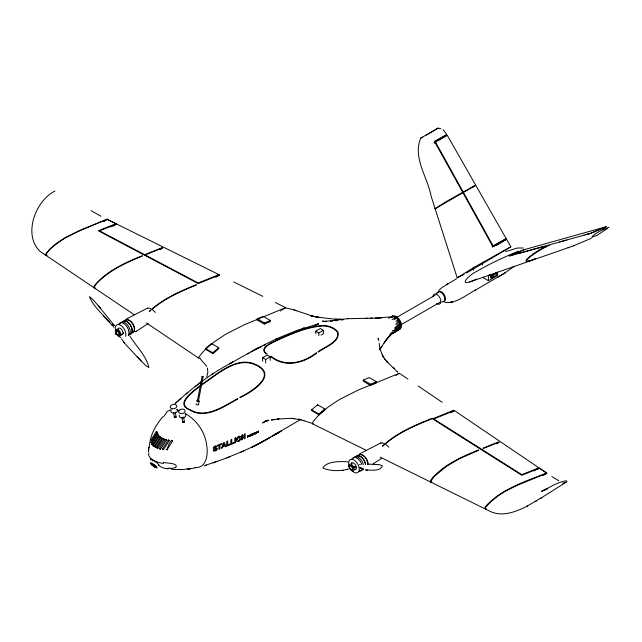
<?xml version="1.0" encoding="UTF-8"?>
<svg xmlns="http://www.w3.org/2000/svg" width="642" height="642" viewBox="0 0 642 642"><rect width="100%" height="100%" fill="white"/><g stroke="black" fill="none" stroke-linecap="round" stroke-linejoin="round"><path stroke-width="0.96" d="M379.133 343.301L380.016 348.999L382.351 355.114L384.927 359.432L384.63 359.014L387.848 362.497L386.195 360.876M251.52 435.3L251.207 435.019L251.816 434.754L251.808 435.316M256.503 432.756L256.158 433.502L256.198 432.082L257.033 431.713M546.799 473.218L543.814 475.12M367.93 464.535C368.861 459.696 361.534 450.844 357.61 456.149M150.019 441.399L148.438 451.751M257.298 431.978L256.928 432.523M148.495 449.938L148.454 450.836M203.113 376.702L198.338 401.563L197.784 401.675L197.287 401.354L202.061 376.509L203.105 376.734L202.053 376.557M198.346 401.531L197.295 401.338M107.262 219.363L81.462 229.643L65.275 237.54L56.424 243.406L49.747 249.024L45.285 254.794L45.839 255.404L47.179 255.179M257.097 319.925L257.225 318.817L263.228 316.354L270.426 320.51L270.298 321.626L264.295 324.082L257.097 319.925L258.806 319.226M264.295 324.082L264.424 322.974L270.426 320.51M363.324 380.072L363.187 381.179L370.394 385.336L376.389 382.881L376.525 381.765L369.319 377.608L363.324 380.072L370.522 384.221L376.525 381.765M370.394 385.336L370.522 384.221M436.793 293.755L436.881 293.225M399.139 328.648C400.118 328.311 399.757 327.123 400.76 328.03C400.512 327.227 399.83 327.203 400.167 325.959C399.533 323.432 400.64 319.066 396.74 322.396M198.474 404.548L199.116 401.21A1.236 0.522 10.9 0 0 197.439 400.415A1.236 0.522 10.9 0 0 197.174 401.274A1.236 0.522 10.9 0 0 199.108 401.226M148.711 448.204L148.904 447.233M543.918 474.607L546.751 473.034L539.545 468.251L546.671 473.082C529.441 479.71 510.229 486.163 495.03 497.678C494.797 498.457 480.449 508.536 486.427 509.05M150.188 440.621C152.034 431.56 157.033 423.608 162.972 416.674M420.679 138.19C412.517 157.988 427.684 177.208 431.111 196.171L457.208 277.834L464.086 274.391M436.921 293.073C440.99 287.415 449.087 301.708 441.985 302.061M163.903 416.963L164.031 416.554M115.223 334.418L115.737 332.893M148.928 452.835L148.647 453.87A13.747 6.444 12.5 0 0 163.558 463.46M124.227 321.297C129.556 314.476 140.02 331.802 131.257 333.038M206.78 376.83L207.856 372.087L207.39 368.075M164.352 415.679L167.105 411.602L171.085 409.604M380.722 443.173C383.386 441.897 386.829 445.331 388.827 447.145M457.216 277.801L474.237 267.241L510.775 246.833M147.331 308.369C150.043 307.229 153.406 310.543 155.412 312.381M166.061 449.248C167.538 451.743 167.361 444.713 171.462 440.324M167.032 449.865L172.513 440.966M150.734 440.412L156.247 431.536L156.728 431.801L157.25 432.17L151.721 441.038M162.442 449.087L163.349 449.657L162.418 449.103L168.276 439.955L168.798 440.235L169.295 440.589L163.397 449.705M151.504 442.771L151.953 443.1L150.974 442.498L156.865 433.366L157.346 433.623L157.876 434L151.985 443.141M379.783 349.473L381.99 346.11M160.348 449.28L159.385 448.646L165.475 439.377L166.487 440.019M166.503 440.051L160.396 449.288L159.433 448.622M158.341 435.348L157.972 435.011L158.847 435.645L152.772 444.89L151.785 444.264M380.891 347.787L379.574 349.778L385.112 341.456M153.101 445.628L159.272 436.359L159.826 436.664M154.128 446.302L160.299 437.041L159.304 436.408M162.065 438.213L155.894 447.482L155.38 447.201L154.891 446.832L161.038 437.539M156.913 447.827L163.076 438.558L164.055 439.232M157.852 448.477L164.103 439.24M383.868 343.334L385.978 340.236M390.946 317.469C393.915 314.251 398.538 320.759 399.244 320.952M384.847 341.865L386.083 340.075M384.807 341.913L385.866 340.396M390.93 334.273L398.538 329.667M387.086 338.791L385.786 340.493L388.193 337.507L386.717 339.241M240.092 397.711C250.99 392.543 278.548 375.674 256.631 364.937C236.834 354.882 217.012 374.495 201.492 384.534M396.234 317.212L396.772 318.135L396.274 317.188L392.069 319.612M398.465 319.764L397.871 318.873L398.465 319.764L395.929 321.233M400.664 328.158L392.326 332.973L392.262 332.259M394.83 327.516L400.664 324.154L400.712 323.632L400.167 323.207L396.788 325.149M389.325 336.304L390.801 334.883L387.912 337.82M388.057 337.668L389.461 336.159M434.12 143.03C436.239 140.534 454.263 131.466 443.012 137.709M492.085 246.897L493.072 245.846L506.177 238.647L447.193 135.181M399.781 329.418C398.481 329.089 400.375 328.19 399.781 329.418L391.427 334.241L391.355 333.487M438.751 290.449L442.025 287.48L447.915 283.852L446.375 284.743M546.759 473.25L516.938 485.44L504.829 491.523L497.638 496.202L490.536 501.964L486.251 506.618L485.2 508.568L485.817 508.801M389.188 336.44L390.673 335.012M175.162 403.545C191.878 388.217 209.998 374.246 230.053 363.557L229.611 363.813L231.585 362.682L230.47 363.292M175.635 403.12L178.628 400.431M265.86 420.646L264.576 421.802L267.401 420.109L262.594 422.974L265.459 421.112L268.284 420.398L264.969 421.377L268.894 420.446M382.463 446.029L384.004 444.641M382.712 446.31L384.245 444.93M149.193 311.346L150.75 309.966M149.434 311.635L150.982 310.263M179.11 399.998L180.851 398.457L180.354 398.899M205.576 348.574L211.467 343.526L218.665 347.683L218.882 348.574L212.992 353.63L205.785 349.473L205.576 348.574L212.775 352.731L212.992 353.63M212.775 352.731L218.665 347.683M311.667 409.829L317.565 404.781L324.764 408.93L324.972 409.829L319.082 414.884L311.884 410.728L311.667 409.829L318.873 413.986L319.082 414.884M318.873 413.986L324.764 408.93M400.143 323.215L400.664 324.154M400.456 325.398L400.969 326.337L400.472 325.39L394.597 328.776M392.326 332.973L391.949 332.869M185.522 394.34L187.809 392.423M514.29 266.253L504.949 272.89M385.682 443.205C399.155 431.769 415.655 424.924 431.881 418.415M385.914 443.502C399.364 432.082 415.847 425.253 432.042 418.744M152.443 308.537C165.315 297.768 180.827 290.938 196.251 284.679M152.668 308.842C165.524 298.081 181.012 291.267 196.404 285.016M195.064 386.693L201.155 381.95M121.306 334.803L123.665 333.021M216.185 450.347L215.455 450.796A4.671 3.17 -49.7 0 1 214.95 450.997L214.051 451.125A1.774 1.204 -49.7 0 1 213.481 450.812C212.703 450.138 214.131 449.143 214.364 450.098A1.003 0.682 -49.7 0 0 214.781 450.219L215.062 450.162A2.191 1.485 -49.7 0 0 215.383 450.026L215.736 449.793A0.891 0.602 -49.7 0 0 215.961 449.52L215.905 448.83A1.364 0.923 -49.7 0 0 215.656 448.806A8.45 5.73 -49.7 0 0 215.279 448.846M518.391 251.199C504.508 256.969 490.127 263.485 476.966 271.261C468.042 275.225 456.422 288.467 475.329 279.623M524.289 249.545L509.178 256.126L544.48 246.263M605.904 226.819L524.61 249.553M121.177 334.899L120.15 335.589L123.529 333.094M199.734 386.452C193.443 391.54 174.969 404.283 190.321 409.797C206.066 419.082 223.777 406.025 237.572 398.626M606.217 226.819L590.576 233.423M591.964 237.002C595.094 232.548 604.916 229.009 609.017 227.26M201.773 381.484L202.35 381.043M200.866 384.999C194.903 390.071 173.862 403.425 189.51 409.885C205.424 419.884 223.761 406.683 237.821 399.043M604.355 227.99L603.681 228.496M201.139 385.393C216.627 375.353 236.746 355.379 256.399 365.346C277.801 375.851 250.557 392.085 239.843 397.294M603.055 228.961L602.541 229.338M603.167 229.106L602.629 229.499M607.404 228.464L597.245 235.245L592.052 237.131M567.038 481.612L541.479 497.775L526.464 506.482M126.161 319.13L147.676 308.024M359.576 453.886L381.091 442.787M372.986 463.965L381.525 458.388M212.839 373.756L212.366 374.077L213.497 373.315M392.816 315.928L393.353 316.859L392.856 315.912L388.651 318.336M398.425 329.948L397.912 329.667M393.562 332.821L397.045 330.542M395.889 375.474L399.348 373.291L407.935 379.077M450.628 412.3L453.782 410.302L452.104 410.968M496.988 443.261L498.69 442.161M497.189 443.574L499.187 442.29M451.478 411.217L432.548 418.841L521.786 475.273L536.367 469.382L538.766 467.858L537.322 468.427M536.889 469.759L539.312 468.203M104.269 221.354L107.158 219.227M160.701 249.313L162.707 248.029M215.166 276.991L218.802 274.664L217.229 275.314M216.145 277.119L219.46 275.017M281.694 310.174L285.674 307.662L275.314 302.51M451.021 412.774L454.335 410.647L452.658 411.337M113.161 226.177L116.499 224.042M162.217 247.892L159.649 249.537M148.109 323.624L135.582 331.786L136.561 331.224M496.13 443.807L496.643 443.478M535.685 469.808L534.971 470.257M542.675 475.401L543.613 474.807M103.129 221.626L107.062 219.147L77.538 231.762L65.46 237.861L58.253 242.532L51.103 248.261L46.754 252.876L45.654 254.85L46.256 255.018M280.747 310.776L280.345 311.033M111.748 226.329L115.833 223.729L114.477 224.275M300.833 419.387L275.988 433.928L281.252 431.039L278.291 432.748M534.521 470.546L533.879 470.955M111.451 226.514L110.785 226.931M230.799 363.163L256.27 348.807M497.446 277.48L505.575 272.505L474.775 290.513L475.425 290.128C465.803 295.055 456.518 303.722 444.906 302.47M535.203 501.611L536.728 500.672M540.147 498.585L541.479 497.775M316.418 352.707C303.522 362.874 284.984 367.505 271.237 356.35M316.667 353.124C303.714 363.332 284.839 367.994 271.044 356.783M506.145 238.663L492.583 246.833M510.631 246.921L466.582 272.994M275.025 434.658L278.644 432.323L271.767 436.52L278.813 432.307L255.869 445.259L265.355 440.227M474.655 185.698L472.031 187.287M474.839 185.955L472.215 187.544M501.161 242.54L500.335 243.037M501.474 242.347L506.546 239.281L492.92 246.769L434.441 141.392L446.744 134.587L434.289 142.067M442.699 137.902L440.877 138.993M497.157 244.955L497.951 244.474M498.336 244.241L499.091 243.791M499.275 243.679L499.813 243.35M439.505 139.82L438.719 140.293M439.762 139.667L440.757 139.065M285.618 307.695L283.563 308.521M496.122 245.573L496.539 245.324M432.371 131.554L430.67 132.565M432.78 131.305L437.996 128.167L420.767 138.086L421.481 137.845M437.635 140.935L438.181 140.614M175.739 467.376C179.287 462.906 164.922 463.211 163.317 462.336M435.517 142.195L436.231 141.77M429.53 133.239L430.493 132.669M434.361 142.885L434.794 142.628M429.185 133.448L428.479 133.865M318.047 351.736C324.603 346.768 340.733 341.311 337.267 331.729C333.134 327.524 327.043 325.47 321.225 326.088C305.833 327.524 291.283 333.944 277.312 340.308C272.505 342.756 258.092 348.71 267.144 353.951M318.288 352.153C324.98 346.889 340.717 342.306 337.836 331.697C334.129 327.589 328.391 325.366 322.886 325.558C307.109 326.401 292.399 333.078 278.147 339.353C273.62 341.865 257.683 347.635 266.366 353.991M447.001 284.382L456.518 278.837M427.187 134.619L426.272 135.157M427.355 134.523L427.869 134.218M274.166 435.132L279.294 432.178M247.804 353.967L249.112 353.204M262.626 361.229L262.626 357.722L267.168 355.098L270.202 356.848L270.202 360.347M262.626 357.722L265.652 359.472L270.202 356.848M315.792 333.816L315.792 331.184L320.342 328.56L323.367 330.309L323.367 333.816L321.096 335.124M315.792 331.184L318.825 332.933L323.367 330.309M395.36 318.143L435.276 295.095M394.268 319.58L396.772 318.135M395.608 324.282L399.781 321.875M400.512 325.069L440.428 302.021M490.111 274.511L488.458 275.466L488.458 280.714L482.391 277.216M400.969 326.337L392.615 331.152L392.663 330.598M394.292 330.606L400.127 327.235M490.729 275.899L496.796 272.401L497.55 272.842L491.491 276.341L490.729 275.899L490.729 277.649L491.491 278.09L497.55 274.591L496.796 274.15M390.175 334.498L400.022 328.808M490.729 277.649L493.329 276.156M488.458 280.714L497.55 275.466L497.55 271.967M265.788 439.979L270.491 437.242L257.964 444.232L258.67 443.879L243.511 451.005L224.7 458.717L204.06 465.803M251.215 352.017L252.571 351.262M422.741 137.163L421.754 137.701M473.94 186.389L434.995 208.819L445.805 201.821L474.807 185.554M473.908 186.405L474.96 185.835M253.253 350.885L255.283 349.786M254.128 349.938L276.806 338.623M545.548 489.389L541.399 491.419L546.823 488.763L544.328 490.039C551.309 486.323 558.452 481.933 566.38 480.738M348.373 468.925L347.041 469.567L347.418 469.406C339.666 471.164 330.076 471.308 322.87 467.97C326.955 460.796 340.388 461.462 347.852 461.799M116.274 329.739L117.799 329.258M255.965 349.433L261.374 346.664M257.281 348.285L258.341 347.731M257.249 444.577L254.328 446.062L256.567 444.946M546.117 246.889C540.797 246.833 511.008 269.335 535.645 258.662M476.589 279.005L475.947 279.318M591.37 238.254L573.523 245.83M251.231 434.578L250.805 435.236L251.191 435.565M549.335 245.669C548.469 244.169 513.303 265.78 532.114 259.994M353.573 466.75L355.981 466.718M533.181 259.512L534.321 258.967M263.469 345.645L265.547 344.666M527.451 506.008C516.553 511.505 503.208 517.027 491.122 511.834L380.168 457.16M117.775 329.418L117.197 329.675M275.916 339.032L297.92 330.052L318.384 323.977L316.273 324.667M54.947 191.035C35.438 200.673 22.566 235.06 40.205 251.503L134.322 314.813M510.213 255.741L524.787 249.393M542.923 490.673L547.843 488.618M314.981 325.277L317.389 324.266L315.27 325.109L316.378 324.667M219.46 274.993L217.887 275.643M116.427 224.074L115.223 224.572M399.316 373.299L397.358 374.093M539.272 468.219L537.956 468.764M240.662 452.209L243.511 451.005M142.227 255.749C125.591 262.45 108.594 270.17 96.18 283.539C95.441 284.35 91.934 288.386 95.152 287.945M142.388 256.086C125.984 262.682 109.284 270.29 96.894 283.291C96.308 284.133 92.713 287.817 94.807 287.624M435.565 208.449L435.26 208.819L435.669 208.754M605.831 226.843L590.014 233.576M144.322 254.882L161.535 247.9M478.587 449.946C461.935 456.574 444.85 464.238 432.58 477.76C431.857 478.603 428.423 482.599 431.609 482.23M478.755 450.283L459.503 458.709L446.567 466.285L434.265 476.452L430.573 481.669L431.897 481.789M146.833 254.256L162.394 247.964M483.057 448.132L497.999 442.161M483.225 448.461L498.866 442.226M283.299 308.633L244.401 324.708L225.631 334.249L214.324 341.825L205.119 349.529L199.116 356.655L198.731 358.124L200.609 358.132M226.899 457.874L229.74 456.751M114.396 224.307L98.306 230.783L198.226 283.555L217.421 275.827M115.054 224.636L99.558 230.871L198.193 282.97L216.755 275.498M452.024 411.586L433.727 418.953L521.818 474.663L536.68 468.676M537.226 469.045L536.367 469.382M396.515 374.422L358.292 390.031L339.449 399.501L328.439 406.835L319.331 414.419L313.208 421.465L312.317 423.576L313.625 423.937M566.14 482.086L562.609 483.314M215.094 446.118L216.177 445.909A1.573 1.067 -49.7 0 1 216.827 446.407C216.29 446.455 212.229 448.293 216.338 447.803A1.565 1.059 -49.7 0 1 217.028 448.437M505.591 251.632L517.476 248.013L523.262 247.989M317.317 324.29L318.416 323.889M469.767 281.95L574.261 245.573M567.985 247.804L568.756 247.531M217.413 461.333L212.983 462.906M302.149 328.632L304.268 327.982L303.265 328.279M205.705 465.306L206.299 465.129M517.95 253.582L566.774 240.044M587.294 234.21L583.795 235.189M559.559 241.946L584.148 235.197M590.215 233.407L588.353 234.033M587.502 234.266L589.412 233.624M588.168 233.969L585.825 234.731M589.46 233.728L590.616 233.295M356.166 467.055L353.59 466.999M195.184 467.946L183.082 469.519L171.687 469.39M274.84 419.411L271.325 420.004L279.101 418.841L277.464 419.057L290.425 418.351M332.331 320.655L333.696 320.462L323.335 321.562L325.494 321.441L322.453 321.136L325.767 321.666M330.421 321.313L332.668 320.944M341.159 320.069L343.293 319.724M338.727 319.756L332.957 320.567M390.151 316.923L375.177 318.135M359.512 464.688L360.403 464.559M337.05 319.957L335.405 320.189M215.279 448.846L213.995 448.918A1.493 1.011 -49.7 0 1 213.593 447.346M325.454 321.321L326.513 321.193M347.803 318.665L338.101 319.828M170.708 468.748L175.218 467.641A6.027 3.812 10.4 0 0 175.804 467.424M347.322 318.705L367.617 318.28M335.309 320.671L337.018 320.543M342.74 470.417L343.51 470.361M255.492 432.684L255.01 433.703M381.661 317.91L365.659 318.336M255.131 433.735L255.62 432.764M341.223 319.186L338.358 319.291L340.926 319.243M377.408 318.079L379.631 318.007M370.169 318.223L372.432 318.191M179.704 469.663L180.201 469.663M337.836 319.178L334.891 319.186L337.604 319.323M368.596 464.134L379.43 464.639L382.359 465.795C380.634 471.734 370.29 469.992 365.338 469.92M174.488 469.599L174.945 469.615M168.068 468.812L167.089 468.756M294.79 418.528L291.083 418.335L300.994 419.756L298.578 419.138L303.963 420.743M334.394 319.122L318.296 317.268L310.672 315.752L319.933 317.525L318.296 317.268M195.024 467.545C206.531 468.54 208.249 454.111 206.748 445.676C205.255 432.339 196.925 420.061 185.209 413.552M341.729 319.323L343.478 319.499M285.899 308.016L292.856 309.548L313.794 316.49M366.084 470.088L367.545 470.289M166.142 468.644L162.546 467.689L159.08 465.771M315.142 316.747L317.517 317.148M438.101 128.103L440.821 128.705M311.787 423.279L303.337 420.526M176.911 409.869L179.407 410.671M360.555 468.395L361.125 468.572M294.068 309.95L296.163 310.64M156.961 447.827L157.788 448.445L156.929 447.851M359.857 467.657L361.414 468.323L360.828 468.058M153.157 445.628L154.112 446.27L153.125 445.652M154.923 446.808L155.878 447.45M166.439 440.035L165.5 439.417M152.668 444.858L152.218 444.585M157.852 434.024L156.889 433.39M150.998 442.474L151.504 442.876M360.018 467.625L361.31 468.259L360.034 467.633L360.684 467.946M312.445 423.792L366.173 450.267M218.914 274.615L116.595 224.002M233.784 281.966L262.851 296.347M100.898 216.234L90.995 210.616M558.821 480.722L551.807 476.565M257.225 318.817L264.424 322.974M151.303 440.797L151.681 441.014L151.247 440.701M152.298 444.513L151.809 444.224L157.892 435.019M158.349 435.236L158.863 435.613M163.59 438.831L164.079 439.2M163.582 438.959L163.116 438.614M161.632 437.86C160.091 436.985 163.06 438.775 161.511 437.908M146.384 322.926L198.763 358.156M159.706 436.712L160.283 437.009M418.207 386.043L442.186 402.293M454.456 410.599L538.863 467.793M391.676 317.325C393.089 317.156 390.513 315.607 391.676 317.325A7.287 4.205 60 0 1 399.894 320.173A7.287 4.205 60 0 1 398.851 329.145M114.38 325.59L98.21 305.576L92.047 298.707L89.463 296.692C93.154 305.985 101.267 312.943 107.776 320.31L105.368 317.87L113.891 327.235M156.319 431.593L157.258 432.146M169.263 440.564L168.324 440.011M443.02 129.732L446.359 133.753M397.181 371.453L397.639 372.071L386.853 361.558L387.599 362.257M107.463 320.037L109.493 321.995L105.288 317.726L109.341 321.907L107.342 319.885M393.313 367.393L394.413 368.476M141.521 361.35L139.386 359.119L145.967 365.755L148.944 367.553C146.151 355.772 136.417 346.319 129.901 336.264M137.236 356.84L139.394 359.127L125.968 344.786L121.507 338.992M111.973 324.78L112.679 325.55M256.816 432.812L257.193 432.684M200.529 359.191L206.796 366.405M150.774 459.656L150.388 459.046L150.902 459.857M383.796 357.811L382.271 354.946L383.081 356.607M506.755 239.578L510.863 246.777M435.316 141.746L493.072 245.846M378.868 340.918L378.122 338.182L378.419 339.393M317.565 404.781L317.774 405.672M211.467 343.526L211.683 344.417M217.02 448.437L217.044 448.742A1.709 1.156 -49.7 0 1 216.827 449.577M183.62 417.003L184.406 421.906M181.935 417.276L182.721 422.179M175.282 412.196L176.069 417.099M173.597 412.461L174.383 417.364M491.491 276.341L491.491 278.09M482.391 262.337L482.391 264.961M473.298 267.594L473.298 270.218M318.825 332.933L318.825 335.565M265.652 359.472L265.652 362.979M251.76 435.292A0.939 0.594 -51.7 0 1 250.653 435.725A0.939 0.594 -51.7 0 1 250.87 434.522A0.939 0.594 -51.7 0 1 251.929 434.385M216.844 449.456A1.565 1.059 -49.7 0 1 216.242 450.178M213.513 447.313A2.231 1.509 -49.7 0 1 215.086 446.182M213.401 448.349A1.597 1.083 -49.7 0 1 213.377 448.092M198.073 404.837A1.236 0.522 10.9 0 1 196.42 404.556A1.236 0.522 10.9 0 1 196.34 403.834M176.831 409.283A3.322 2.215 -9.1 0 1 174.696 413.023A3.322 2.215 -9.1 0 1 171.109 410.374M175.972 417.38A0.859 0.57 -9.1 0 1 175.683 417.613M174.712 417.685A0.859 0.57 -9.1 0 1 174.921 416.666M175.82 416.714A0.859 0.57 -9.1 0 1 176.052 416.979M185.169 414.09A3.322 2.215 -9.1 0 1 183.034 417.83A3.322 2.215 -9.1 0 1 179.439 415.181M184.013 421.465A0.859 0.57 -9.1 0 1 184.166 422.34A0.859 0.57 -9.1 0 1 182.842 422.364M182.705 422.107A0.859 0.57 -9.1 0 1 183.251 421.481M152.427 460.916A4.285 0.706 36.4 0 1 153.687 460.723A4.285 0.706 36.4 0 1 158.197 464.07A4.285 0.706 36.4 0 1 158.213 465.217M167.153 468.556A19.019 15.296 -39.6 0 1 166.206 468.467M170.716 468.066A28.569 24.669 -56.5 0 1 168.132 468.267M432.949 296.797A5.626 3.25 60 0 1 437.017 294.558A5.626 3.25 60 0 1 440.902 301.604A5.626 3.25 60 0 1 436.64 303.514M437.852 292.471A5.626 3.25 60 0 1 444.288 294.838A5.626 3.25 60 0 1 443.124 301.604M391.564 332.363A7.287 4.205 60 0 1 389.903 334.634M116.322 332.813A2.407 1.388 60 0 1 117.671 330.815A2.407 1.388 60 0 1 119.548 334.225A2.407 1.388 60 0 1 117.061 334.145M117.695 329.723A3.748 2.167 60 0 1 121.531 329.41A3.748 2.167 60 0 1 122.076 334.779M116.082 332.901A2.143 1.236 60 0 1 117.43 331.32A2.143 1.236 60 0 1 118.963 334.402A2.143 1.236 60 0 1 116.675 334.105M119.829 323.737A7.64 4.406 60 0 1 127.806 325.277A7.64 4.406 60 0 1 128.705 335.453M118.505 324.507A7.64 4.406 60 0 1 125.8 325.229A7.64 4.406 60 0 1 128.304 335.333M122.004 322.629A7.503 4.333 60 0 1 130.446 325.012A7.503 4.333 60 0 1 129.515 334.482M120.905 337.684A7.503 4.333 60 0 1 117.053 333.976M115.873 331.601A7.503 4.333 60 0 1 120.15 325.029A7.503 4.333 60 0 1 125.503 336.368M124.588 321.185A7.231 4.173 60 0 1 132.862 324.234A7.231 4.173 60 0 1 131.369 332.925M122.67 321.963A7.231 4.173 60 0 1 130.711 325.775A7.231 4.173 60 0 1 129.419 334.233M349.625 467.103A2.407 1.388 60 0 1 351.286 465.675A2.407 1.388 60 0 1 352.956 469.029A2.407 1.388 60 0 1 350.58 469.029M356.342 467.071A3.748 2.167 60 0 1 354.681 469.631M351.206 463.893A3.748 2.167 60 0 1 353.373 462.978A3.748 2.167 60 0 1 355.981 465.859M349.577 467.938A2.143 1.236 60 0 1 350.66 465.996A2.143 1.236 60 0 1 352.402 469.021A2.143 1.236 60 0 1 350.187 468.981M363.212 469.029A7.64 4.406 60 0 1 359.817 470.458M353.389 458.171A7.64 4.406 60 0 1 358.493 457.481A7.64 4.406 60 0 1 363.356 464.343M362.321 468.339A7.64 4.406 60 0 1 359.215 471.332M355.828 469.792A7.64 4.406 60 0 1 355.082 469.117M351.912 463.62A7.64 4.406 60 0 1 351.696 462.641M351.912 459.263A7.64 4.406 60 0 1 356.783 458.027A7.64 4.406 60 0 1 361.887 464.607M363.853 469.029A7.503 4.333 60 0 1 362.24 469.206M355.724 456.775A7.503 4.333 60 0 1 361.326 456.911A7.503 4.333 60 0 1 365.635 464.559M348.975 465.386A7.503 4.333 60 0 1 353.814 459.921A7.503 4.333 60 0 1 358.998 470.899A7.503 4.333 60 0 1 350.765 469.182M357.867 456.253A7.231 4.173 60 0 1 363.741 455.94A7.231 4.173 60 0 1 367.762 464.455M362.834 468.997A7.231 4.173 60 0 1 362.505 468.997M356.077 456.719A7.231 4.173 60 0 1 361.47 457.248A7.231 4.173 60 0 1 365.45 464.479M237.388 439.385C240.26 444.705 240.766 431.986 237.388 439.385M247.603 435.942L247.563 437.363L248.566 435.525L247.603 435.942M248.823 435.428L248.783 436.833L249.786 436.167L249.08 436.472L248.823 435.428M250.011 434.899L249.979 436.311L250.011 434.899M252.105 433.968L252.073 435.388L252.916 434.393C253.133 436.456 253.285 431.978 252.924 434.152L252.105 433.968M253.413 433.374L253.791 434.61L254.513 432.877L253.413 433.374M257.907 432.082L257.899 432.676L258.702 430.894L258.06 431.753L257.434 431.496L257.907 432.082M394.365 316.402L395.047 317.092L394.373 316.346M222.838 446.672L222.461 447.883L221.466 448.293L223.264 442.892L224.259 442.49L226.136 446.391L225.109 446.8L224.7 445.909L222.838 446.672M223.753 443.782L223.127 445.765L224.403 445.251L223.753 443.782M232.765 361.984L231.826 362.578L232.685 362.072M232.645 362.144L231.738 362.602L232.645 362.144M255.002 445.733L252.137 447.121L255.002 445.733M242.483 434.915L241.593 435.3L241.601 439.963L242.451 439.585L242.451 436.552L244.281 438.783L245.196 438.374L245.188 433.719L244.337 434.096L244.345 437.202L242.483 434.915M235.694 437.884L234.771 438.269L234.779 442.932L235.702 442.539L235.694 437.884M221.265 443.718L217.566 445.227L217.574 446.013L218.954 445.452L218.962 449.32L219.901 448.935L219.893 445.067L221.265 444.505L221.265 443.718M231.754 439.545L230.815 439.922L230.823 444.545L234.105 443.213L234.105 442.426L231.762 443.373L231.754 439.545M227.677 441.158L226.73 441.536L226.738 446.15L230.045 444.842L230.045 444.055L227.685 444.994L227.677 441.158M452.538 301.965L450.243 302.374L452.538 301.965M189.984 468.78L187.721 469.085L190.538 468.708L189.984 468.78M324.419 321.473L323.367 321.49L324.459 321.482M171.526 440.34L172.473 440.95L171.566 440.364M115.769 223.593L107.126 219.315L115.769 223.593M114.428 325.622L112.856 324.29L114.428 325.622M107.824 320.342L103.37 315.768L107.824 320.342M100.248 307.975L98.242 305.616L100.216 307.935M124.412 342.964L123.713 342.114L124.396 342.956M255.388 433.88A0.923 0.57 -53.2 0 0 255.861 432.475A0.923 0.57 -53.2 0 0 254.633 433.238A0.923 0.57 -53.2 0 0 255.388 433.88M239.025 441.142A2.985 1.942 -52.8 0 0 240.509 436.552A2.985 1.942 -52.8 0 0 236.441 438.984A2.985 1.942 -52.8 0 0 239.025 441.142M172.088 408.657A3.322 2.215 -9.1 0 0 176.791 406.057A3.322 2.215 -9.1 0 0 171.639 404.845A3.322 2.215 -9.1 0 0 172.088 408.657M180.418 413.472A3.322 2.215 -9.1 0 0 185.129 410.864A3.322 2.215 -9.1 0 0 179.977 409.66A3.322 2.215 -9.1 0 0 180.418 413.472M152.074 464.656A3.322 0.546 36.4 0 0 156.399 467.28A3.322 0.546 36.4 0 0 152.716 463.957A3.322 0.546 36.4 0 0 152.074 464.656M151.881 464.912A3.322 0.546 36.4 0 0 156.207 467.528A3.322 0.546 36.4 0 0 152.531 464.214A3.322 0.546 36.4 0 0 151.881 464.912M151.56 464.511A4.285 0.706 36.4 0 0 157.138 467.89A4.285 0.706 36.4 0 0 152.395 463.612A4.285 0.706 36.4 0 0 151.56 464.511M115.464 331.858A3.748 2.167 60 0 0 119.805 336.095A3.748 2.167 60 0 0 118.93 330.381A3.748 2.167 60 0 0 115.464 331.858M348.871 466.614A3.748 2.167 60 0 0 353.212 470.859A3.748 2.167 60 0 0 352.346 465.145A3.748 2.167 60 0 0 348.871 466.614"/></g></svg>
